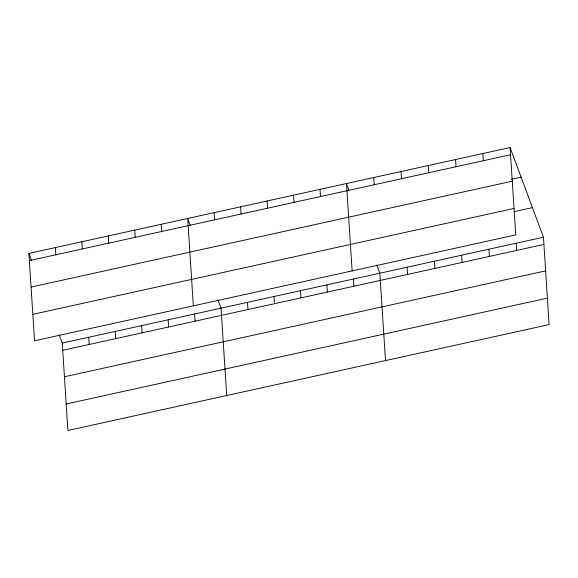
<?xml version="1.0" encoding="UTF-8"?>
<svg xmlns="http://www.w3.org/2000/svg" width="578" height="578" viewBox="0 0 578 578"><rect width="100%" height="100%" fill="white"/><g stroke="black" fill="none" stroke-linecap="round" stroke-linejoin="round"><path stroke-width="0.87" d="M510.092 147.535L515.742 234.906L34.55 340.782L28.9 253.402L510.092 147.535L543.45 237.218L549.1 324.598L67.908 430.465L62.258 343.094L59.202 334.872M29.362 260.599L510.555 154.731M511.422 179.259L521.096 177.128M31.075 287.056L512.267 181.189M32.838 314.324L514.03 208.448M513.972 211.685L532.439 207.625M62.258 343.094L543.45 237.218M62.727 350.29L543.912 244.422M64.433 376.748L545.625 270.88M66.195 404.008L547.388 298.14M348.931 190.104L346.482 183.529L352.139 270.909M376.784 264.991L379.847 273.213L385.497 360.593M190.444 225.861L187.691 218.462L193.341 305.841M217.993 299.931L221.049 308.153L226.706 395.533M28.9 253.402L31.653 260.801M516.183 243.222L516.645 250.419M482.825 153.531L483.287 160.727M488.916 249.219L489.378 256.422M455.558 159.528L456.02 166.731M461.649 255.216L462.111 262.419M428.291 165.532L428.753 172.728M434.381 261.22L434.844 268.416M401.024 171.529L401.486 178.725M407.114 267.217L407.577 274.42M373.756 177.525L374.219 184.729M353.382 279.037L353.844 286.24M326.917 284.86L327.379 292.063M320.017 189.353L320.487 196.549M300.452 290.683L300.914 297.887M293.552 195.169L294.021 202.372M273.986 296.507L274.449 303.71M267.087 200.992L267.556 208.196M247.514 302.33L247.984 309.533M240.621 206.816L241.091 214.019M214.156 212.639L214.626 219.842M194.584 313.977L195.053 321.173M168.119 319.8L168.588 326.996M161.226 224.286L161.696 231.489M141.653 325.624L142.123 332.82M134.761 230.109L135.23 237.312M115.188 331.447L115.658 338.643M108.296 235.932L108.765 243.128M88.723 337.27L89.193 344.466M81.83 241.756L82.3 248.952M55.365 247.579L55.828 254.775"/></g></svg>
